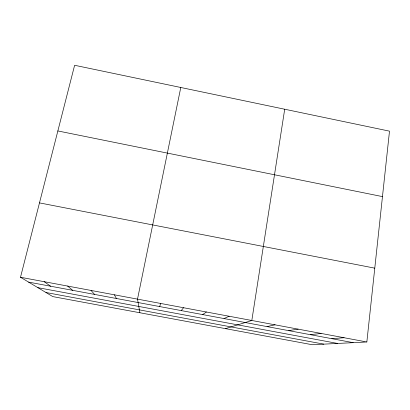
<?xml version="1.0" encoding="UTF-8"?>
<svg xmlns="http://www.w3.org/2000/svg" width="410" height="410" viewBox="0 0 410 410"><rect width="100%" height="100%" fill="white"/><g stroke="black" fill="none" stroke-linecap="round" stroke-linejoin="round"><path stroke-width="0.61" d="M366.847 341.981L389.5 131.154L74.62 65.277L20.5 277.262L52.777 296.594L312.184 344.723L366.847 341.981L20.5 277.262M284.704 109.229L251.817 320.487L225.515 328.641M180.784 87.489L137.514 299.126L139.902 312.758M159.726 306.577L160.587 303.436M181.24 310.59L183.552 307.731M202.668 314.583L206.414 312M223.998 318.565L229.169 316.253M267.023 326.591L275.043 324.822M288.712 330.634L298.157 329.143M310.303 334.662L321.163 333.443M331.803 338.67L344.062 337.722M45.971 292.52L323.792 344.139M28.613 282.121L353.205 342.663M37.848 287.656L337.589 343.447M39.488 202.888L374.781 268.155M57.851 130.949L382.468 196.605M44.126 281.675L50.707 286.241M67.635 286.067L72.703 290.341M91.035 290.444L94.602 294.426M114.328 294.795L116.404 298.495"/></g></svg>
